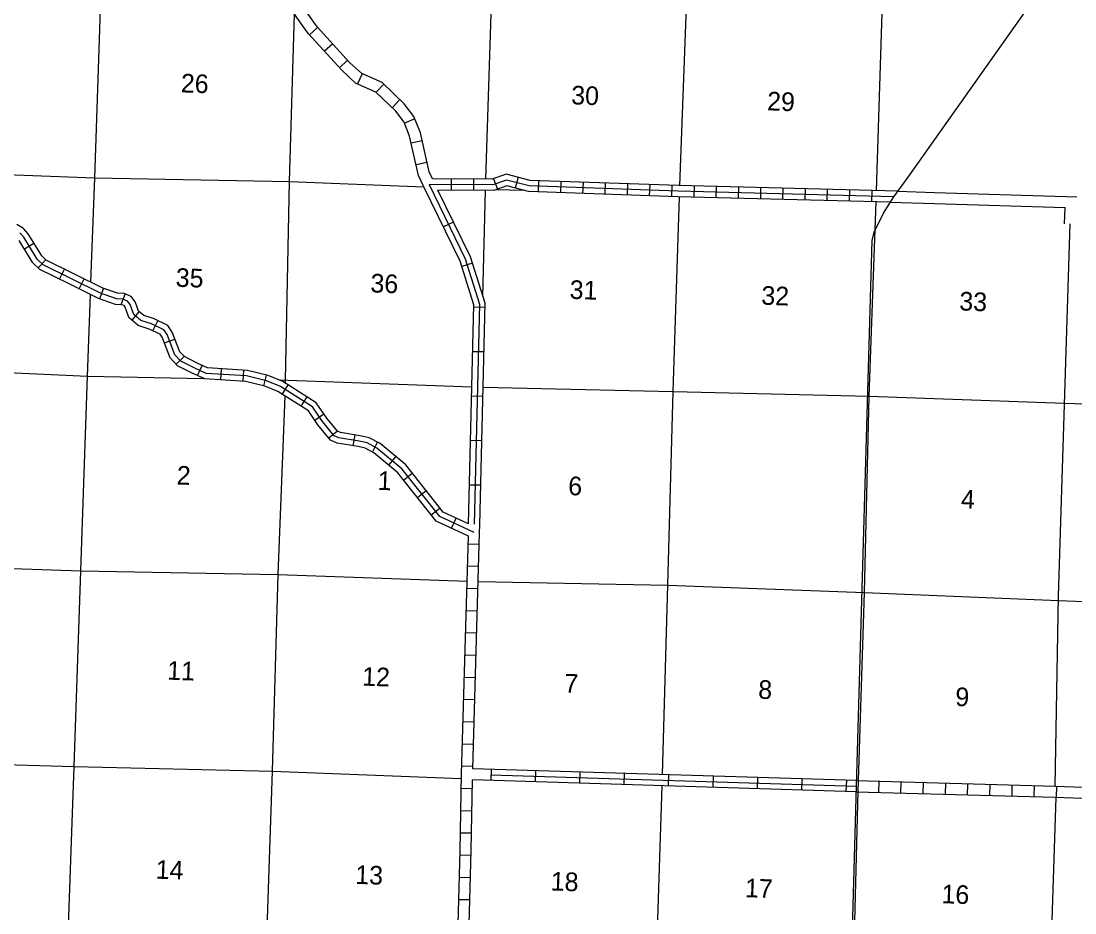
# Model space of a CAD drawing. Extents: x 761565 to 1479413, y 16349851 to 16905335.
# Drawn here: x 995666 to 1023961, y 16547671 to 16571603 of the extents above; entities that cross this region are included whole.
import ezdxf

# ---------------------------------------------------------------- set-up
doc = ezdxf.new("R2010")
doc.units = 0
for name, color, linetype in [('L10', 7, 'Continuous'), ('L11', 7, 'Continuous'), ('L13', 7, 'Continuous'), ('L14', 7, 'Continuous'), ('L3', 7, 'Continuous'), ('L8', 7, 'Continuous'), ('L9', 7, 'Continuous')]:
    doc.layers.add(name, color=color, linetype=linetype)

msp = doc.modelspace()

# ---------------------------------------------------------------- linework, layer by layer
at = {"layer": 'L10'}
for p, q in [((1019204, 16567036), (1020191, 16567006)), ((1019004, 16566742), (1020187, 16566706))]:
    msp.add_line(p, q, dxfattribs=at)
at = {"layer": 'L11'}
for p, q in [((1020191, 16567006), (1024008, 16566890)), ((1020187, 16566706), (1023699, 16566599))]:
    msp.add_line(p, q, dxfattribs=at)
msp.add_lwpolyline([(1023685, 16566165), (1023699, 16566599)], dxfattribs=at)
at = {"layer": 'L13'}
for p, q in [((1008065, 16564212), (1008136, 16567059)), ((1008437, 16567085), (1009142, 16567067)), ((1002583, 16561976), (1007770, 16561788))]:
    msp.add_line(p, q, dxfattribs=at)
for points in [[(1013357, 16567189), (1013539, 16572232), (1013711, 16577476), (1013909, 16582712), (1013954, 16585938)], [(1018635, 16567051), (1018793, 16572100), (1018974, 16577378), (1019083, 16581756)], [(1008146, 16567359), (1008302, 16572363), (1008449, 16577600), (1008478, 16578128)], [(997542, 16564595), (997647, 16567396), (997822, 16572717), (998009, 16577927)], [(1002767, 16561899), (1002769, 16561969), (1002877, 16567299), (1003003, 16571792)], [(990720, 16567650), (992404, 16567594), (997647, 16567396), (1002877, 16567299), (1006482, 16567157)], [(1012887, 16551383), (1013029, 16556463), (1013176, 16561667), (1013347, 16566889)], [(1017895, 16540410), (1018010, 16545690), (1018140, 16550936), (1018307, 16556273), (1018438, 16561535), (1018626, 16566751)], [(1023426, 16551075), (1023524, 16556175), (1023835, 16566163)], [(996780, 16541293), (996905, 16546326), (997087, 16551596), (997268, 16556849), (997448, 16562077), (997530, 16564265)], [(955393, 16563571), (960556, 16563393), (965833, 16563211), (971127, 16563020), (976414, 16562862), (981582, 16562658), (986910, 16562474), (992189, 16562317), (997448, 16562077), (1000569, 16562013)], [(1008070, 16561778), (1013176, 16561667), (1018438, 16561535), (1023685, 16561346)], [(1002085, 16541145), (1002235, 16546210), (1002416, 16551471), (1002573, 16556750), (1002753, 16561538)], [(1023685, 16561346), (1029119, 16561168), (1034287, 16560972), (1039557, 16560815), (1044744, 16560677), (1049939, 16560539), (1055310, 16560404), (1060564, 16560273), (1065697, 16560128)], [(955229, 16558325), (960382, 16558115), (965694, 16557940), (970896, 16557768), (976173, 16557552), (981417, 16557363), (986745, 16557187), (992015, 16557030), (997268, 16556849), (1002573, 16556750), (1007640, 16556575)], [(1007940, 16556566), (1013029, 16556463), (1018307, 16556273), (1023522, 16556052)], [(1023522, 16556051), (1028911, 16555848), (1034147, 16555676), (1039409, 16555544), (1044513, 16555450), (1049841, 16555250), (1055128, 16555126), (1060250, 16555014)], [(962891, 16552752), (965454, 16552680), (970730, 16552448), (976000, 16552266), (981211, 16552110), (986597, 16551900), (991800, 16551753), (997087, 16551596), (1002416, 16551471), (1007486, 16551280)], [(1012558, 16540846), (1012707, 16545856), (1012878, 16551083)], [(1023131, 16540245), (1023288, 16545532), (1023461, 16550774)]]:
    msp.add_lwpolyline(points, dxfattribs=at)
at = {"layer": 'L3'}
msp.add_lwpolyline([(1017754, 16538210), (1017788, 16539941), (1017805, 16540516), (1018092, 16551070), (1018520, 16565715), (1018568, 16565938), (1018817, 16566448), (1019098, 16566889), (1019524, 16567477), (1022781, 16572063)], dxfattribs=at)
at = {"layer": 'L8'}
for p, q in [((1003631, 16571436), (1003410, 16571235)), ((1004032, 16570994), (1003811, 16570793)), ((1004433, 16570552), (1004212, 16570352)), ((1004824, 16570190), (1004703, 16569917)), ((1005404, 16569908), (1005198, 16569692)), ((1005835, 16569495), (1005629, 16569280)), ((1006237, 16568977), (1005961, 16568866)), ((1006434, 16568390), (1006143, 16568325)), ((1006563, 16567808), (1006272, 16567743)), ((1007214, 16567364), (1007213, 16567065)), ((1007811, 16567360), (1007809, 16567062)), ((1008352, 16567372), (1008453, 16567091)), ((1009009, 16567411), (1008933, 16567123)), ((1009561, 16567319), (1009551, 16567020)), ((1010158, 16567298), (1010147, 16567000)), ((1010754, 16567277), (1010744, 16566979)), ((1011350, 16567257), (1011340, 16566959)), ((1011946, 16567236), (1011936, 16566938)), ((1012543, 16567216), (1012532, 16566918)), ((1013139, 16567195), (1013129, 16566897)), ((1013734, 16567178), (1013726, 16566880)), ((1014330, 16567163), (1014323, 16566864)), ((1014927, 16567147), (1014919, 16566849)), ((1015523, 16567132), (1015515, 16566833)), ((1016119, 16567116), (1016112, 16566818)), ((1016716, 16567100), (1016708, 16566802)), ((1017312, 16567085), (1017304, 16566787)), ((1017909, 16567069), (1017901, 16566771)), ((1018505, 16567054), (1018497, 16566756)), ((995757, 16565489), (996012, 16565645)), ((996129, 16564979), (996335, 16565195)), ((996696, 16564682), (996828, 16564950)), ((997229, 16564417), (997363, 16564684)), ((997783, 16564146), (997879, 16564428)), ((998349, 16564001), (998459, 16564278)), ((998647, 16563576), (998839, 16563805)), ((999205, 16563294), (999334, 16563563)), ((999516, 16562965), (999795, 16563072)), ((999827, 16562401), (1000044, 16562605)), ((1000400, 16562092), (1000525, 16562363)), ((1001032, 16561974), (1001050, 16562271)), ((1001627, 16561937), (1001645, 16562235)), ((1002182, 16561813), (1002253, 16562102)), ((1002679, 16561586), (1002838, 16561838)), ((1003183, 16561267), (1003343, 16561519)), ((1003553, 16560894), (1003798, 16561064)), ((1003928, 16560416), (1004159, 16560604)), ((1004582, 16560206), (1004632, 16560500)), ((1005097, 16560037), (1005239, 16560300)), ((1005538, 16559683), (1005729, 16559912)), ((1005936, 16559285), (1006170, 16559471)), ((1006308, 16558818), (1006541, 16559004)), ((1006679, 16558351), (1006913, 16558537)), ((1007224, 16557993), (1007350, 16558264)), ((1007670, 16557577), (1007968, 16557569)), ((1007652, 16556981), (1007951, 16556972)), ((1007635, 16556385), (1007933, 16556376)), ((1007618, 16555788), (1007916, 16555780)), ((1007600, 16555192), (1007899, 16555183)), ((1007583, 16554596), (1007881, 16554587)), ((1007566, 16553999), (1007864, 16553991)), ((1007548, 16553403), (1007847, 16553394)), ((1007531, 16552807), (1007829, 16552798)), ((1007514, 16552210), (1007812, 16552202)), ((1007496, 16551614), (1007795, 16551605)), ((1018096, 16551220), (1023426, 16551075)), ((1018693, 16551203), (1018684, 16550905)), ((1019289, 16551187), (1019281, 16550889)), ((1019885, 16551171), (1019877, 16550873)), ((1020482, 16551155), (1020474, 16550856)), ((1021078, 16551138), (1021070, 16550840)), ((1007483, 16551016), (1007781, 16551010)), ((1021674, 16551122), (1021666, 16550824)), ((1022271, 16551106), (1022263, 16550808)), ((1022867, 16551090), (1022859, 16550791)), ((1023467, 16551073), (1023459, 16550775)), ((1007472, 16550419), (1007771, 16550414)), ((1007461, 16549823), (1007760, 16549817)), ((1007450, 16549228), (1007748, 16549220)), ((1007433, 16548631), (1007731, 16548623)), ((1007417, 16548035), (1007715, 16548027))]:
    msp.add_line(p, q, dxfattribs=at)
for points in [[(1006713, 16567368), (1006620, 16567556), (1006387, 16568608), (1006212, 16569043), (1005952, 16569385), (1005357, 16569953), (1004813, 16570196), (1004487, 16570494), (1003618, 16571451), (1003375, 16571785), (1003251, 16571962), (1003173, 16572369), (1003180, 16573945), (1003203, 16575267), (1002386, 16578064), (1002372, 16578446)], [(1006484, 16567152), (1006335, 16567456), (1006099, 16568519), (1005948, 16568894), (1005727, 16569184), (1005188, 16569700), (1004646, 16569941), (1004274, 16570282), (1003385, 16571262), (1003131, 16571610), (1002968, 16571842), (1002873, 16572341), (1002880, 16573949), (1002902, 16575227), (1002152, 16577795)], [(1019098, 16566889), (1013308, 16567040), (1009310, 16567178), (1008698, 16567338), (1008336, 16567208), (1006619, 16567218)], [(1019204, 16567036), (1013313, 16567190), (1009332, 16567327), (1008691, 16567495), (1008310, 16567358), (1006713, 16567368)], [(1019004, 16566742), (1013303, 16566890), (1009289, 16567029), (1008705, 16567181), (1008362, 16567057), (1006859, 16567067)], [(1007683, 16558110), (1007002, 16558426), (1005995, 16559692), (1005304, 16560265), (1005011, 16560424), (1004771, 16560477), (1004238, 16560567), (1004165, 16560598), (1003878, 16560950), (1003592, 16561362), (1002697, 16561929), (1002304, 16562091), (1001742, 16562230), (1000675, 16562295), (1000374, 16562434), (1000050, 16562600), (999927, 16562731), (999723, 16563260), (999603, 16563436), (999221, 16563618), (998959, 16563704), (998818, 16563823), (998773, 16563949), (998732, 16564073), (998619, 16564216), (998435, 16564289), (998257, 16564299), (997857, 16564436), (997086, 16564824), (996343, 16565189), (996220, 16565306), (995858, 16565897), (995730, 16566033), (995555, 16566148)], [(1007828, 16557877), (1006907, 16558305), (1005887, 16559587), (1005220, 16560140), (1004958, 16560282), (1004742, 16560330), (1004195, 16560422), (1004072, 16560476), (1003758, 16560860), (1003486, 16561252), (1002628, 16561795), (1002257, 16561948), (1001719, 16562081), (1000637, 16562147), (1000309, 16562299), (999959, 16562478), (999797, 16562650), (999590, 16563190), (999502, 16563318), (999165, 16563479), (998885, 16563571), (998690, 16563734), (998632, 16563900), (998598, 16564000), (998526, 16564091), (998402, 16564140), (998228, 16564151), (997799, 16564298), (997020, 16564689), (996256, 16565064), (996102, 16565211), (995738, 16565806), (995633, 16565918)], [(1007675, 16557783), (1006812, 16558184), (1005779, 16559481), (1005136, 16560016), (1004905, 16560140), (1004714, 16560183), (1004152, 16560277), (1003978, 16560353), (1003638, 16560770), (1003381, 16561141), (1002558, 16561661), (1002210, 16561805), (1001696, 16561932), (1000600, 16561999), (1000243, 16562164), (999867, 16562356), (999668, 16562569), (999456, 16563120), (999401, 16563200), (999109, 16563339), (998810, 16563438), (998563, 16563646), (998490, 16563851), (998464, 16563928), (998433, 16563967), (998369, 16563992), (998199, 16564002), (997741, 16564159), (996953, 16564555), (996169, 16564940), (995985, 16565116), (995618, 16565715)], [(1007794, 16551541), (1007978, 16557873), (1007982, 16558081)], [(1007362, 16546057), (1007452, 16549350), (1007489, 16551400), (1007675, 16557783)], [(1007662, 16546048), (1007752, 16549343), (1007786, 16551242)], [(1018088, 16550921), (1023419, 16550775), (1026658, 16550660), (1033817, 16550436)], [(1023426, 16551075), (1026668, 16550960), (1034071, 16550728)]]:
    msp.add_lwpolyline(points, dxfattribs=at)
at = {"layer": 'L9'}
for p, q in [((1007276, 16566211), (1007007, 16566080)), ((1007784, 16565108), (1007499, 16565019)), ((1008119, 16563918), (1007821, 16563925)), ((1008091, 16562725), (1007793, 16562732)), ((1008063, 16561532), (1007765, 16561539)), ((1008035, 16560339), (1007737, 16560346)), ((1008007, 16559146), (1007708, 16559153)), ((1018097, 16551220), (1007794, 16551541)), ((1008283, 16551525), (1008274, 16551227)), ((1009476, 16551488), (1009466, 16551190)), ((1010668, 16551451), (1010659, 16551153)), ((1011861, 16551414), (1011851, 16551116)), ((1018087, 16550921), (1007786, 16551242)), ((1008278, 16551376), (1018092, 16551070)), ((1013053, 16551377), (1013044, 16551079)), ((1014246, 16551340), (1014237, 16551041)), ((1015439, 16551302), (1015429, 16551004)), ((1016631, 16551265), (1016622, 16550967)), ((1017824, 16551228), (1017814, 16550930))]:
    msp.add_line(p, q, dxfattribs=at)
for points in [[(1007683, 16558110), (1007822, 16563988), (1007452, 16565165), (1006484, 16567152)], [(1006619, 16567218), (1007592, 16565221), (1007972, 16564009), (1007833, 16558106)], [(1007982, 16558081), (1008123, 16564030), (1007732, 16565277), (1006859, 16567067)]]:
    msp.add_lwpolyline(points, dxfattribs=at)

# ---------------------------------------------------------------- texts
at = {"layer": 'L14'}
for s, p in [('26', (999949, 16569692)), ('30', (1010430, 16569371)), ('29', (1015690, 16569210)), ('35', (999812, 16564476)), ('36', (1005040, 16564324)), ('31', (1010388, 16564152)), ('32', (1015535, 16563995)), ('33', (1020850, 16563841)), ('2', (999839, 16559169)), ('1', (1005234, 16559025)), ('6', (1010350, 16558885)), ('4', (1020895, 16558529)), ('11', (999582, 16553932)), ('12', (1004817, 16553772)), ('7', (1010248, 16553588)), ('8', (1015451, 16553421)), ('9', (1020743, 16553225)), ('14', (999275, 16548591)), ('13', (1004632, 16548452)), ('18', (1009880, 16548275)), ('17', (1015095, 16548095)), ('16', (1020372, 16547933))]:
    msp.add_text(s, height=500, rotation=357.9584, dxfattribs=at).set_placement(p)

doc.saveas('drawing.dxf')
